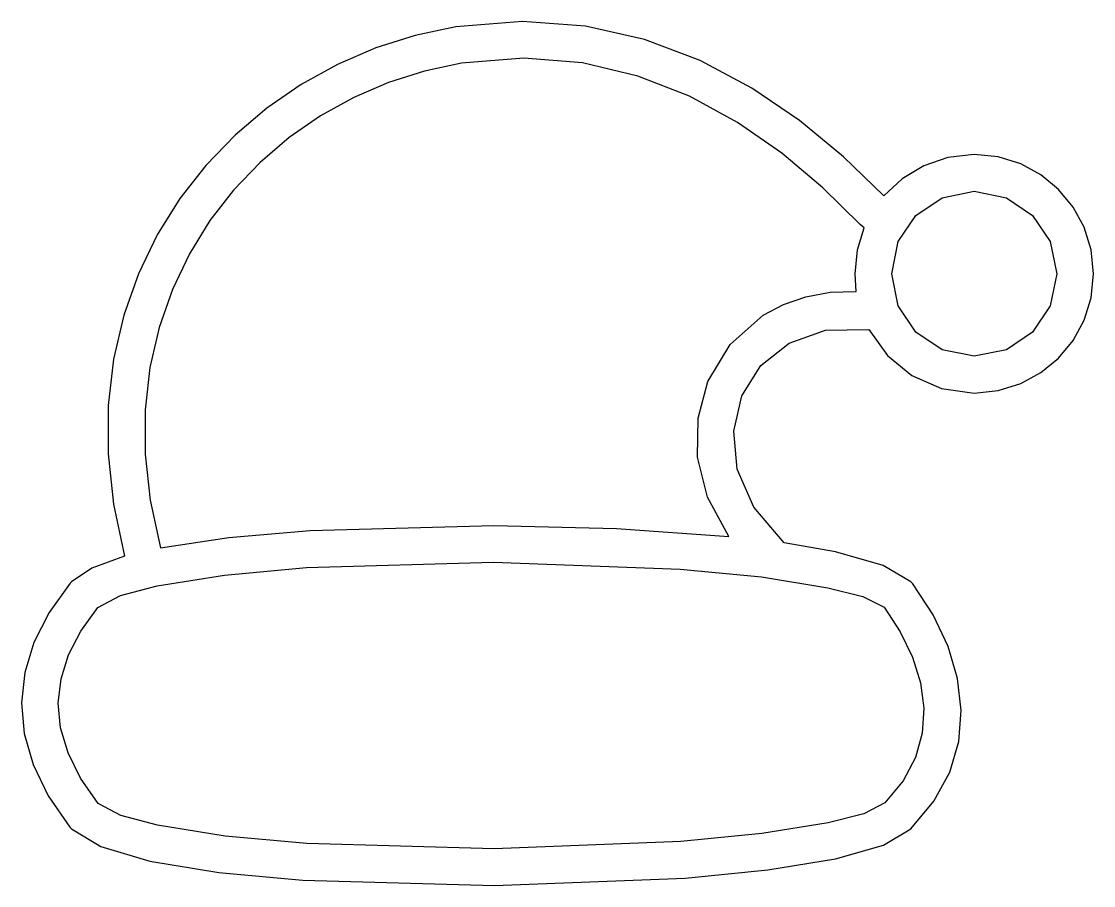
# Model space of a CAD drawing. Extents: x 0 to 43.7, y 0.8 to 36.
import ezdxf

# ---------------------------------------------------------------- set-up
doc = ezdxf.new("R2010")
doc.units = 0
doc.layers.get('0').update_dxf_attribs({"linetype": 'CONTINUOUS'})

msp = doc.modelspace()

# ---------------------------------------------------------------- linework, layer by layer
at = {"color": 7}
for points in [[(4.201, 14.22), (2.871, 13.725875), (2.033, 13.171), (1.984, 13.117), (1.126125, 11.918766), (0.509, 10.705625), (0.133375, 9.479172), (0, 8.241), (0.11075, 6.993672), (0.47125, 5.732375), (1.090125, 4.458891), (1.976, 3.175), (2.033, 3.111), (3.23025, 2.392125), (5.23, 1.797), (8.045687, 1.339891), (11.458, 1.023875), (19.267, 0.802), (27.0385, 1.10275), (30.408437, 1.437344), (33.166, 1.888), (35.111375, 2.45375), (36.234, 3.111), (37.170486, 4.235324), (37.815328, 5.424781), (38.18185, 6.664348), (38.283375, 7.939), (38.133229, 9.233715), (37.744734, 10.533469), (37.131217, 11.823238), (36.306, 13.088), (36.234, 13.171), (35.104625, 13.832875), (33.154, 14.401), (31.062, 14.761), (29.830766, 16.218703), (29.160625, 17.767625), (29.012672, 19.311484), (29.348, 20.754), (30.115891, 21.980313), (31.267125, 22.90025), (32.751547, 23.420813), (34.519, 23.449), (35.272609, 22.396828), (36.274375, 21.580625), (37.471703, 21.052609), (38.812, 20.865), (39.790812, 20.963781), (40.702687, 21.247063), (41.528031, 21.69525), (42.24725, 22.28875), (42.84075, 23.007969), (43.288937, 23.833313), (43.572219, 24.745188), (43.671, 25.724), (43.572219, 26.702482), (43.288937, 27.614109), (42.84075, 28.439275), (42.24725, 29.158375), (41.528031, 29.751803), (40.702687, 30.199953), (39.790812, 30.483221), (38.812, 30.582), (37.740812, 30.463313), (36.7525, 30.1245), (35.872937, 29.591438), (35.128, 28.89), (33.490643, 30.480139), (31.696828, 31.962734), (29.747318, 33.287432), (27.642875, 34.403875), (25.38426, 35.261709), (22.972234, 35.810578), (20.407561, 36.000127), (17.691, 35.78), (16.039999, 35.432128), (14.431227, 34.920818), (12.878716, 34.252533), (11.3965, 33.433734), (9.998612, 32.470883), (8.699086, 31.370439), (7.511954, 30.138866), (6.45125, 28.782625), (5.531007, 27.308177), (4.765258, 25.721982), (4.168036, 24.030504), (3.753375, 22.240203), (3.535308, 20.357541), (3.527867, 18.388979), (3.745087, 16.340978), (4.201, 14.22)], [(34.329, 27.598), (34.16, 27.732), (32.640656, 29.227293), (30.975437, 30.629094), (29.164437, 31.887785), (27.20775, 32.95375), (25.105469, 33.777371), (22.857687, 34.309031), (20.4645, 34.499113), (17.926, 34.298), (16.418, 33.979918), (14.949373, 33.511906), (13.532868, 32.899941), (12.181234, 32.15), (10.907219, 31.268059), (9.723572, 30.260094), (8.643041, 29.132082), (7.678375, 27.89), (6.842322, 26.539824), (6.147631, 25.087531), (5.60705, 23.539098), (5.233328, 21.9005), (5.039214, 20.177715), (5.037455, 18.376719), (5.240801, 16.503488), (5.662, 14.564), (8.449125, 14.978156), (11.75825, 15.2665), (19.239, 15.474), (24.2345, 15.349375), (28.819, 15.026), (27.950203, 16.621016), (27.542375, 18.249125), (27.558859, 19.841422), (27.963, 21.329), (28.875047, 22.843766), (30.217875, 24.032375), (31.036154, 24.470533), (31.944516, 24.786547), (32.937088, 24.966881), (34.008, 24.998), (33.954, 25.724), (34.051125, 26.693625), (34.329, 27.598)], [(38.812, 29.082), (40.119, 28.817891), (41.18675, 28.097875), (41.906875, 27.030422), (42.171, 25.724), (41.906875, 24.417), (41.18675, 23.34925), (40.119, 22.629125), (38.812, 22.365), (37.505578, 22.629125), (36.438125, 23.34925), (35.718109, 24.417), (35.454, 25.724), (35.718109, 27.030422), (36.438125, 28.097875), (37.505578, 28.817891), (38.812, 29.082)], [(35.139, 12.143), (35.796754, 11.13116), (36.294781, 10.100031), (36.619605, 9.061449), (36.75775, 8.02725), (36.695738, 7.00927), (36.420094, 6.019344), (35.91734, 5.069309), (35.174, 4.171), (34.320125, 3.729625), (32.855, 3.355), (30.157281, 2.915828), (26.8605, 2.591875), (19.258, 2.302), (11.63075, 2.512875), (8.297406, 2.817953), (5.547, 3.263), (4.049875, 3.6585), (3.125, 4.141), (2.406891, 5.179094), (1.896625, 6.205), (1.594297, 7.220406), (1.5, 8.227), (1.611531, 9.218734), (1.922, 10.198375), (2.424469, 11.167328), (3.112, 12.127), (4.0345, 12.61225), (5.53, 13.006), (8.274781, 13.449188), (11.60475, 13.7555), (19.232, 13.974), (26.8385, 13.6935), (30.139719, 13.372125), (32.843, 12.933), (34.273625, 12.570375), (35.138, 12.144), (35.139, 12.143)]]:
    msp.add_lwpolyline(points, close=True, dxfattribs=at)

doc.saveas('drawing.dxf')
